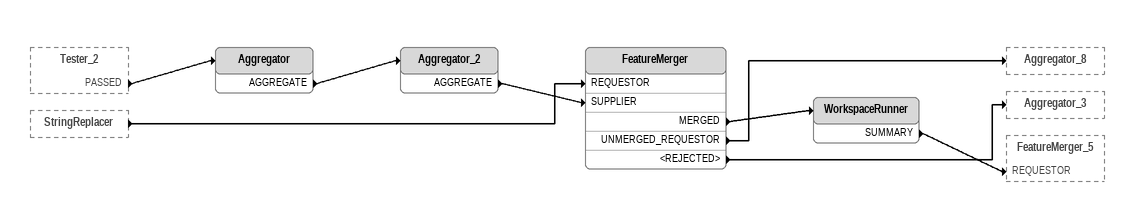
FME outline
Tester_2 [outside]
    PASSED -> Aggregator
StringReplacer [outside]
    -> FeatureMerger [REQUESTOR]
Aggregator
    AGGREGATE -> Aggregator_2
Aggregator_2
    AGGREGATE -> FeatureMerger [SUPPLIER]
FeatureMerger
    MERGED -> WorkspaceRunner
    UNMERGED_REQUESTOR -> Aggregator_8
    <REJECTED> -> Aggregator_3
WorkspaceRunner
    SUMMARY -> FeatureMerger_5 [REQUESTOR]
